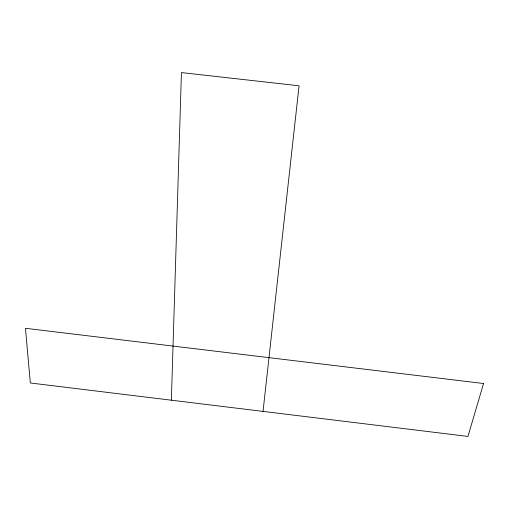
<?xml version="1.0" encoding="UTF-8"?>
<svg xmlns="http://www.w3.org/2000/svg" width="509" height="509" viewBox="0 0 509 509"><rect width="100%" height="100%" fill="white"/><g stroke="black" fill="none" stroke-linecap="round" stroke-linejoin="round"><path stroke-width="0.76" d="M171.361 400.201L181.433 72.571L299.069 85.798L263.038 411.399M483.55 383.512L467.943 436.429L30.33 382.978L25.45 328.292L483.55 383.512"/></g></svg>
